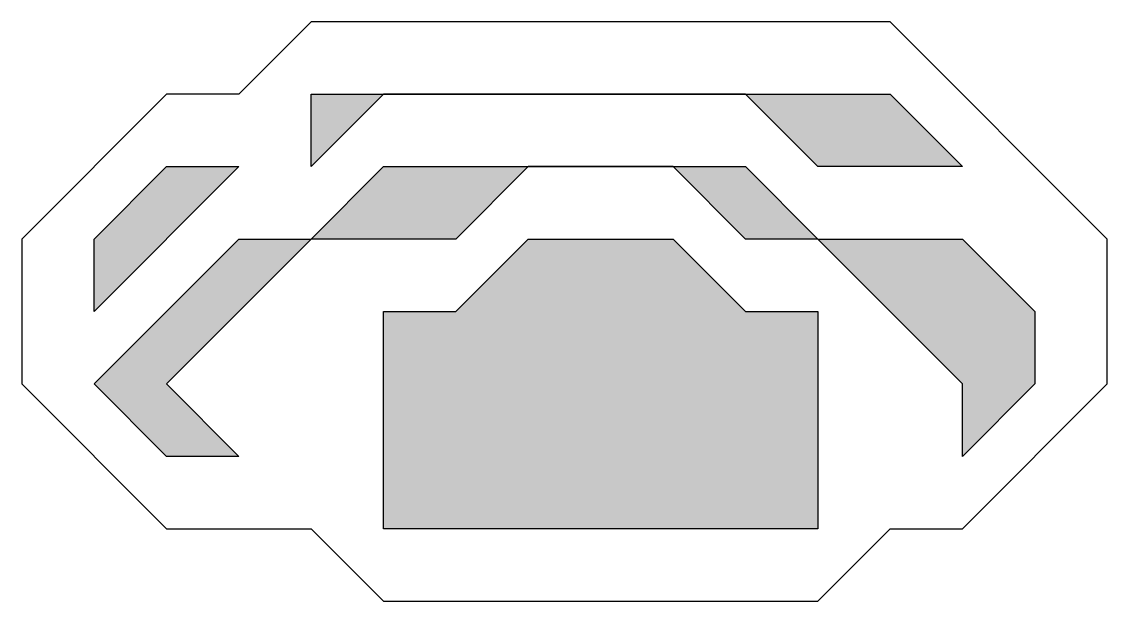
# Model space of a CAD drawing. Header units: millimetres. Extents: x 5 to 252589, y 5 to 415.
# Drawn here: x 474.583 to 475.833, y 314.25 to 314.917 of the extents above; entities that cross this region are included whole.
import ezdxf

# ---------------------------------------------------------------- set-up
doc = ezdxf.new("R2010")
doc.units = ezdxf.units.MM
doc.layers.add('HATCH', color=8, linetype='Continuous', lineweight=9)
doc.layers.add('OUTLINE', color=7, linetype='Continuous', lineweight=25)

msp = doc.modelspace()

# ---------------------------------------------------------------- hatches: boundary and pattern name
at = {"layer": 'HATCH', "true_color": 0xbfa37e}
msp.add_hatch(color=33, dxfattribs=at).paths.add_polyline_path([(474.91667, 314.83333), (475.58333, 314.83333), (475.66667, 314.75), (475.5, 314.75), (475.41667, 314.83333), (475, 314.83333), (474.91667, 314.75)])
at = {"layer": 'HATCH', "true_color": 0xb99e7b}
msp.add_hatch(color=33, dxfattribs=at).paths.add_polyline_path([(474.66667, 314.58333), (474.66667, 314.66667), (474.75, 314.75), (474.83333, 314.75)])
at = {"layer": 'HATCH', "true_color": 0xb9bfc3}
msp.add_hatch(color=9, dxfattribs=at).paths.add_polyline_path([(474.66667, 314.5), (474.83333, 314.66667), (474.91667, 314.66667), (475, 314.75), (475.41667, 314.75), (475.5, 314.66667), (475.66667, 314.66667), (475.75, 314.58333), (475.75, 314.5), (475.66667, 314.41667), (475.66667, 314.5), (475.5, 314.66667), (475.41667, 314.66667), (475.33333, 314.75), (475.16667, 314.75), (475.08333, 314.66667), (474.91667, 314.66667), (474.75, 314.5), (474.83333, 314.41667), (474.75, 314.41667)])
at = {"layer": 'HATCH', "true_color": 0xabb0b4}
msp.add_hatch(color=253, dxfattribs=at).paths.add_polyline_path([(475, 314.33333), (475, 314.58333), (475.08333, 314.58333), (475.16667, 314.66667), (475.33333, 314.66667), (475.41667, 314.58333), (475.5, 314.58333), (475.5, 314.33333)])

# ---------------------------------------------------------------- linework, layer by layer
at = {"layer": 'OUTLINE', "color": 139, "true_color": 0x42544a}
for points in [[(474.58333, 314.5), (474.75, 314.33333), (474.91667, 314.33333), (475, 314.25), (475.5, 314.25), (475.58333, 314.33333), (475.66667, 314.33333), (475.83333, 314.5), (475.83333, 314.66667), (475.58333, 314.91667), (474.91667, 314.91667), (474.83333, 314.83333), (474.75, 314.83333), (474.58333, 314.66667)], [(474.91667, 314.83333), (475.58333, 314.83333), (475.66667, 314.75), (475.5, 314.75), (475.41667, 314.83333), (475, 314.83333), (474.91667, 314.75)], [(474.66667, 314.58333), (474.66667, 314.66667), (474.75, 314.75), (474.83333, 314.75)], [(474.66667, 314.5), (474.83333, 314.66667), (474.91667, 314.66667), (475, 314.75), (475.41667, 314.75), (475.5, 314.66667), (475.66667, 314.66667), (475.75, 314.58333), (475.75, 314.5), (475.66667, 314.41667), (475.66667, 314.5), (475.5, 314.66667), (475.41667, 314.66667), (475.33333, 314.75), (475.16667, 314.75), (475.08333, 314.66667), (474.91667, 314.66667), (474.75, 314.5), (474.83333, 314.41667), (474.75, 314.41667)], [(475, 314.33333), (475, 314.58333), (475.08333, 314.58333), (475.16667, 314.66667), (475.33333, 314.66667), (475.41667, 314.58333), (475.5, 314.58333), (475.5, 314.33333)]]:
    msp.add_lwpolyline(points, close=True, dxfattribs=at)

doc.saveas('drawing.dxf')
